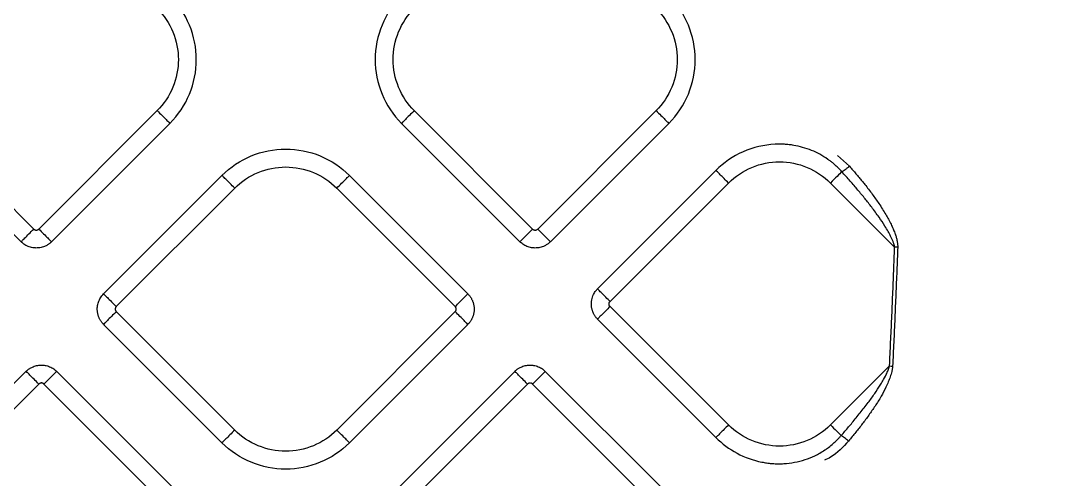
# Model space of a CAD drawing. Extents: x 526 to 610, y 679 to 808.
# Drawn here: x 572.13 to 577.84, y 720.41 to 722.96 of the extents above; entities that cross this region are included whole.
import ezdxf

# ---------------------------------------------------------------- set-up
doc = ezdxf.new("R2010")
doc.units = 0
doc.header["$MEASUREMENT"] = 0
doc.layers.add('1', color=4, linetype='Continuous')

# ---------------------------------------------------------------- blocks, each defined once
blk = doc.blocks.new('JETSETTER LX')
at = {"layer": '1', "color": 3, "linetype": 'Continuous', "lineweight": 25}
for p, q in [((46.0775, 24.9254), (45.4187, 25.5843)), ((46.7646, 25.5843), (46.1058, 24.9254)), ((48.854, 24.9255), (48.1952, 25.5843)), ((49.5411, 25.5843), (48.8823, 24.9255)), ((45.348, 25.5136), (46.0068, 24.8547)), ((46.1765, 24.8547), (46.8353, 25.5136)), ((48.1245, 25.5136), (48.7833, 24.8548)), ((48.953, 24.8548), (49.6118, 25.5136)), ((50.2031, 25.4004), (50.2033, 25.3972)), ((50.5504, 25.3349), (50.6166, 25.2756)), ((49.8741, 25.2513), (49.2153, 24.5925)), ((49.8719, 25.2535), (49.8741, 25.2513)), ((46.4663, 24.5649), (47.1251, 25.2238)), ((47.8346, 25.2238), (48.4935, 24.5649)), ((49.285, 24.5227), (49.9438, 25.1816)), ((50.8688, 24.8248), (50.512, 25.1816)), ((46.537, 24.4942), (47.1958, 25.1531)), ((47.7639, 25.1531), (48.4228, 24.4942)), ((49.2153, 24.5925), (49.213, 24.5947)), ((47.1958, 23.8071), (46.537, 24.4659)), ((48.4228, 24.4659), (47.7639, 23.8071)), ((49.9438, 23.8356), (49.285, 24.4945)), ((47.1251, 23.7364), (46.4663, 24.3952)), ((48.4935, 24.3952), (47.8346, 23.7364)), ((49.213, 24.4225), (49.2153, 24.4247)), ((49.2153, 24.4247), (49.8741, 23.7659)), ((50.512, 23.8356), (50.8403, 24.1639)), ((46.0353, 24.134), (45.3765, 23.4751)), ((46.8638, 23.4751), (46.205, 24.134)), ((48.7548, 24.1339), (48.096, 23.4751)), ((49.5833, 23.4751), (48.9245, 24.1339)), ((45.4472, 23.4044), (46.106, 24.0633)), ((46.1343, 24.0633), (46.7931, 23.4044)), ((48.1667, 23.4044), (48.8255, 24.0632)), ((48.8538, 24.0632), (49.5126, 23.4044)), ((49.8719, 23.7637), (49.8741, 23.7659)), ((50.1296, 23.6291), (50.129, 23.626))]:
    blk.add_line(p, q, dxfattribs=at)
for points, knots in [([(51.7139, 33.7691), (51.72, 33.7198), (51.7323, 33.622), (51.75, 33.4761), (51.7672, 33.3322), (51.7838, 33.1903), (51.7997, 33.0505), (51.8152, 32.9126), (51.83, 32.7768), (51.8444, 32.6431), (51.8582, 32.5114), (51.8714, 32.3818), (51.8842, 32.2542), (51.8965, 32.1288), (51.9334, 31.7434), (51.9879, 31.1133), (52.0508, 30.2244), (52.0989, 29.3476), (52.1333, 28.4606), (52.1535, 27.5791), (52.1594, 26.6942), (52.1511, 25.8097), (52.1285, 24.9277), (52.0916, 24.0412), (52.0409, 23.1636), (51.9755, 22.2754), (51.9157, 21.6086), (51.8699, 21.1493), (51.8449, 20.9094), (51.8182, 20.6634), (51.7897, 20.4113), (51.7594, 20.1532), (51.7272, 19.8891), (51.7045, 19.7112), (51.693, 19.6213)], [0, 0, 0, 0, 0.010502, 0.02086, 0.031074, 0.041144, 0.051068, 0.060846, 0.070477, 0.079959, 0.089293, 0.098478, 0.107512, 0.116396, 0.125128, 0.189396, 0.250143, 0.31355, 0.375086, 0.437854, 0.499993, 0.562222, 0.624901, 0.686548, 0.749845, 0.810795, 0.874864, 0.891416, 0.908416, 0.925861, 0.943747, 0.962068, 0.98082, 1, 1, 1, 1]), ([(46.8353, 25.5136), (46.8817, 25.56), (46.9189, 25.6157), (46.9692, 25.737), (46.9823, 25.8027), (46.9823, 25.934), (46.9692, 25.9996), (46.9189, 26.121), (46.8817, 26.1767), (46.8353, 26.2231)], [0, 0, 0, 0, 0.25, 0.25, 0.5, 0.5, 0.75, 0.75, 1, 1, 1, 1]), ([(48.1245, 26.2231), (48.078, 26.1767), (48.0408, 26.121), (47.9906, 25.9997), (47.9775, 25.934), (47.9775, 25.8027), (47.9906, 25.737), (48.0408, 25.6157), (48.078, 25.56), (48.1245, 25.5136)], [0, 0, 0, 0, 0.25, 0.25, 0.5, 0.5, 0.75, 0.75, 1, 1, 1, 1]), ([(49.6118, 25.5136), (49.6582, 25.56), (49.6954, 25.6157), (49.7457, 25.737), (49.7588, 25.8027), (49.7588, 25.934), (49.7457, 25.9997), (49.6954, 26.121), (49.6582, 26.1767), (49.6118, 26.2231)], [0, 0, 0, 0, 0.25, 0.25, 0.5, 0.5, 0.75, 0.75, 1, 1, 1, 1]), ([(46.7646, 26.1524), (46.8018, 26.1152), (46.8316, 26.0706), (46.8718, 25.9735), (46.8823, 25.9209), (46.8823, 25.8157), (46.8718, 25.7632), (46.8316, 25.666), (46.8018, 25.6214), (46.7646, 25.5843)], [0, 0, 0, 0, 0.25, 0.25, 0.5, 0.5, 0.75, 0.75, 1, 1, 1, 1]), ([(48.1952, 25.5843), (48.158, 25.6215), (48.1282, 25.666), (48.088, 25.7632), (48.0775, 25.8158), (48.0775, 25.9209), (48.088, 25.9735), (48.1282, 26.0707), (48.158, 26.1152), (48.1952, 26.1524)], [0, 0, 0, 0, 0.25, 0.25, 0.5, 0.5, 0.75, 0.75, 1, 1, 1, 1]), ([(49.5411, 26.1524), (49.5783, 26.1152), (49.6081, 26.0707), (49.6483, 25.9735), (49.6588, 25.9209), (49.6588, 25.8158), (49.6483, 25.7632), (49.6081, 25.666), (49.5783, 25.6215), (49.5411, 25.5843)], [0, 0, 0, 0, 0.25, 0.25, 0.5, 0.5, 0.75, 0.75, 1, 1, 1, 1]), ([(46.7646, 25.5843), (46.7738, 25.5751), (46.7829, 25.566), (46.7998, 25.549), (46.8076, 25.5412), (46.8207, 25.5282), (46.826, 25.5229), (46.8332, 25.5157), (46.8351, 25.5137), (46.8353, 25.5136)], [0, 0, 0, 0, 0.25, 0.25, 0.5, 0.5, 0.75, 0.75, 1, 1, 1, 1]), ([(48.1952, 25.5843), (48.186, 25.5751), (48.1769, 25.566), (48.1599, 25.549), (48.1521, 25.5413), (48.1391, 25.5282), (48.1338, 25.5229), (48.1266, 25.5157), (48.1246, 25.5138), (48.1245, 25.5136)], [0, 0, 0, 0, 0.25, 0.25, 0.5, 0.5, 0.75, 0.75, 1, 1, 1, 1]), ([(49.5411, 25.5843), (49.5503, 25.5751), (49.5594, 25.566), (49.5764, 25.549), (49.5841, 25.5413), (49.5972, 25.5282), (49.6025, 25.5229), (49.6097, 25.5157), (49.6117, 25.5138), (49.6118, 25.5136)], [0, 0, 0, 0, 0.25, 0.25, 0.5, 0.5, 0.75, 0.75, 1, 1, 1, 1]), ([(47.1251, 25.2238), (47.1715, 25.2702), (47.2272, 25.3074), (47.3485, 25.3577), (47.4142, 25.3707), (47.5455, 25.3707), (47.6112, 25.3577), (47.7325, 25.3074), (47.7882, 25.2702), (47.8346, 25.2238)], [0, 0, 0, 0, 0.25, 0.25, 0.5, 0.5, 0.75, 0.75, 1, 1, 1, 1]), ([(50.2033, 25.3972), (50.142, 25.3942), (50.0812, 25.3798), (49.969, 25.33), (49.9175, 25.2947), (49.8741, 25.2513)], [0, 0, 0, 0, 0.5, 0.5, 1, 1, 1, 1]), ([(50.5749, 25.2445), (50.5718, 25.2478), (50.5659, 25.2542), (50.557, 25.2634), (50.5483, 25.2718), (50.5399, 25.2795), (50.5318, 25.2866), (50.5241, 25.293), (50.5168, 25.2989), (50.5099, 25.3042), (50.5035, 25.3089), (50.4849, 25.3222), (50.4535, 25.3417), (50.4062, 25.3641), (50.3576, 25.3807), (50.3152, 25.3902), (50.2811, 25.395), (50.255, 25.3972), (50.2291, 25.3981), (50.2119, 25.3975), (50.2033, 25.3972)], [0, 0, 0, 0, 0.032511, 0.063384, 0.092612, 0.120186, 0.1461, 0.170348, 0.192925, 0.213827, 0.233049, 0.250588, 0.379464, 0.500226, 0.628072, 0.749764, 0.813111, 0.875933, 0.938229, 1, 1, 1, 1]), ([(49.9438, 25.1816), (49.981, 25.2188), (50.0256, 25.2485), (50.1227, 25.2888), (50.1753, 25.2992), (50.2805, 25.2992), (50.333, 25.2888), (50.4302, 25.2485), (50.4748, 25.2188), (50.512, 25.1816)], [0, 0, 0, 0, 0.25, 0.25, 0.5, 0.5, 0.75, 0.75, 1, 1, 1, 1]), ([(47.1958, 25.1531), (47.233, 25.1902), (47.2775, 25.22), (47.3747, 25.2603), (47.4273, 25.2707), (47.5325, 25.2707), (47.585, 25.2603), (47.6822, 25.22), (47.7267, 25.1902), (47.7639, 25.1531)], [0, 0, 0, 0, 0.25, 0.25, 0.5, 0.5, 0.75, 0.75, 1, 1, 1, 1]), ([(49.9438, 25.1816), (49.9356, 25.1898), (49.9273, 25.1981), (49.9118, 25.2136), (49.9045, 25.2209), (49.8919, 25.2335), (49.8865, 25.2389), (49.8783, 25.2471), (49.8755, 25.2499), (49.8741, 25.2513)], [0, 0, 0, 0, 0.25, 0.25, 0.5, 0.5, 0.75, 0.75, 1, 1, 1, 1]), ([(50.5749, 25.2445), (50.5689, 25.2386), (50.5598, 25.2294), (50.5378, 25.2074), (50.5249, 25.1945), (50.512, 25.1816)], [0, 0, 0, 0, 0.5, 0.5, 1, 1, 1, 1]), ([(50.5749, 25.2445), (50.577, 25.2455), (50.5796, 25.247), (50.5859, 25.251), (50.5895, 25.2535), (50.5973, 25.2592), (50.6013, 25.2624), (50.6093, 25.269), (50.6132, 25.2724), (50.6168, 25.2756)], [0, 0, 0, 0, 0.25, 0.25, 0.5, 0.5, 0.75, 0.75, 1, 1, 1, 1]), ([(50.8688, 24.8248), (50.8684, 24.8266), (50.8678, 24.8303), (50.8663, 24.8361), (50.8645, 24.8424), (50.8623, 24.849), (50.8588, 24.8584), (50.8537, 24.8707), (50.8448, 24.8895), (50.8319, 24.9134), (50.8106, 24.9489), (50.7804, 24.9942), (50.7433, 25.0447), (50.7039, 25.0949), (50.6639, 25.1432), (50.6207, 25.1934), (50.5904, 25.2271), (50.5749, 25.2445)], [0, 0, 0, 0, 0.010588, 0.022127, 0.03464, 0.048146, 0.06266, 0.092534, 0.125182, 0.183508, 0.250234, 0.365511, 0.500223, 0.614966, 0.736483, 0.864816, 1, 1, 1, 1]), ([(50.6166, 25.2756), (50.6229, 25.2684), (50.6353, 25.2542), (50.6534, 25.2332), (50.6706, 25.2128), (50.6869, 25.1931), (50.7118, 25.1623), (50.7438, 25.1207), (50.7831, 25.0651), (50.8184, 25.0097), (50.8441, 24.9626), (50.8601, 24.9277), (50.8693, 24.9046), (50.8764, 24.8838), (50.8808, 24.8671), (50.8835, 24.8536), (50.8849, 24.8432), (50.8858, 24.8334), (50.8857, 24.8271), (50.8857, 24.8241)], [0, 0, 0, 0, 0.053917, 0.105862, 0.155829, 0.203812, 0.249807, 0.378787, 0.499505, 0.633821, 0.749491, 0.801424, 0.849538, 0.888763, 0.924675, 0.945716, 0.965232, 0.983295, 1, 1, 1, 1]), ([(47.1958, 25.1531), (47.1866, 25.1622), (47.1775, 25.1714), (47.1606, 25.1883), (47.1528, 25.1961), (47.1397, 25.2092), (47.1344, 25.2144), (47.1272, 25.2216), (47.1253, 25.2236), (47.1251, 25.2238)], [0, 0, 0, 0, 0.25, 0.25, 0.5, 0.5, 0.75, 0.75, 1, 1, 1, 1]), ([(47.7639, 25.1531), (47.7731, 25.1622), (47.7822, 25.1714), (47.7992, 25.1883), (47.807, 25.1961), (47.82, 25.2092), (47.8253, 25.2144), (47.8325, 25.2216), (47.8345, 25.2236), (47.8346, 25.2238)], [0, 0, 0, 0, 0.25, 0.25, 0.5, 0.5, 0.75, 0.75, 1, 1, 1, 1]), ([(46.0068, 24.8547), (46.0069, 24.8549), (46.0089, 24.8568), (46.0161, 24.8641), (46.0214, 24.8693), (46.0345, 24.8824), (46.0422, 24.8902), (46.0592, 24.9071), (46.0683, 24.9163), (46.0775, 24.9254)], [0, 0, 0, 0, 0.25, 0.25, 0.5, 0.5, 0.75, 0.75, 1, 1, 1, 1]), ([(46.0775, 24.9254), (46.0781, 24.9248), (46.0794, 24.9236), (46.0816, 24.9222), (46.0843, 24.9208), (46.0877, 24.9198), (46.0916, 24.9194), (46.0956, 24.9198), (46.0993, 24.921), (46.1028, 24.9228), (46.1048, 24.9245), (46.1058, 24.9254)], [0, 0, 0, 0, 0.083478, 0.166388, 0.250171, 0.374789, 0.500105, 0.62472, 0.750039, 0.874841, 1, 1, 1, 1]), ([(46.1058, 24.9254), (46.1149, 24.9163), (46.1241, 24.9071), (46.141, 24.8902), (46.1488, 24.8824), (46.1619, 24.8693), (46.1671, 24.8641), (46.1743, 24.8568), (46.1763, 24.8549), (46.1765, 24.8547)], [0, 0, 0, 0, 0.25, 0.25, 0.5, 0.5, 0.75, 0.75, 1, 1, 1, 1]), ([(48.7833, 24.8548), (48.7835, 24.8549), (48.7854, 24.8569), (48.7926, 24.8641), (48.7979, 24.8694), (48.811, 24.8824), (48.8187, 24.8902), (48.8357, 24.9072), (48.8448, 24.9163), (48.854, 24.9255)], [0, 0, 0, 0, 0.25, 0.25, 0.5, 0.5, 0.75, 0.75, 1, 1, 1, 1]), ([(48.854, 24.9255), (48.8546, 24.9249), (48.8559, 24.9237), (48.8581, 24.9222), (48.8608, 24.9209), (48.8642, 24.9199), (48.8681, 24.9195), (48.8721, 24.9198), (48.8758, 24.921), (48.8793, 24.9228), (48.8813, 24.9246), (48.8823, 24.9255)], [0, 0, 0, 0, 0.083478, 0.166388, 0.250171, 0.374789, 0.500105, 0.62472, 0.750039, 0.874841, 1, 1, 1, 1]), ([(48.8823, 24.9255), (48.8914, 24.9163), (48.9006, 24.9072), (48.9175, 24.8902), (48.9253, 24.8824), (48.9384, 24.8694), (48.9436, 24.8641), (48.9509, 24.8569), (48.9528, 24.8549), (48.953, 24.8548)], [0, 0, 0, 0, 0.25, 0.25, 0.5, 0.5, 0.75, 0.75, 1, 1, 1, 1]), ([(46.1765, 24.8547), (46.1749, 24.8532), (46.1716, 24.8501), (46.1662, 24.8455), (46.1601, 24.841), (46.1533, 24.8366), (46.1457, 24.8325), (46.1322, 24.8264), (46.114, 24.8213), (46.0916, 24.8194), (46.0693, 24.8213), (46.0497, 24.8268), (46.0338, 24.8343), (46.0232, 24.8408), (46.0143, 24.8476), (46.0092, 24.8524), (46.0068, 24.8547)], [0, 0, 0, 0, 0.034707, 0.072248, 0.112595, 0.155737, 0.201682, 0.250449, 0.393045, 0.50003, 0.606972, 0.74961, 0.821643, 0.887377, 0.946846, 1, 1, 1, 1]), ([(48.953, 24.8548), (48.9514, 24.8532), (48.9482, 24.8501), (48.9427, 24.8456), (48.9366, 24.841), (48.9298, 24.8367), (48.9222, 24.8325), (48.9087, 24.8264), (48.8905, 24.8213), (48.8681, 24.8195), (48.8458, 24.8213), (48.8262, 24.8268), (48.8103, 24.8343), (48.7998, 24.8408), (48.7908, 24.8476), (48.7857, 24.8525), (48.7833, 24.8548)], [0, 0, 0, 0, 0.034707, 0.072248, 0.112595, 0.155737, 0.201682, 0.250449, 0.393045, 0.50003, 0.606972, 0.74961, 0.821642, 0.887377, 0.946846, 1, 1, 1, 1]), ([(50.8403, 24.1639), (50.8424, 24.208), (50.8467, 24.2961), (50.8527, 24.4283), (50.8584, 24.5605), (50.8638, 24.6926), (50.8671, 24.7807), (50.8688, 24.8248)], [0, 0, 0, 0, 0.200082, 0.400121, 0.60012, 0.800079, 1, 1, 1, 1]), ([(50.8857, 24.8241), (50.884, 24.7806), (50.8808, 24.6933), (50.8754, 24.5619), (50.8698, 24.4297), (50.8637, 24.2967), (50.8594, 24.2077), (50.8573, 24.1631)], [0, 0, 0, 0, 0.19747, 0.396205, 0.596205, 0.79747, 1, 1, 1, 1]), ([(46.4663, 24.3952), (46.4646, 24.3969), (46.4614, 24.4003), (46.4569, 24.4057), (46.4527, 24.4113), (46.4489, 24.4171), (46.4455, 24.423), (46.4424, 24.4291), (46.4397, 24.4353), (46.4374, 24.4416), (46.4354, 24.448), (46.4339, 24.4544), (46.4326, 24.4608), (46.4318, 24.4673), (46.4313, 24.4737), (46.431, 24.4822), (46.4316, 24.493), (46.4337, 24.5059), (46.4372, 24.5187), (46.4423, 24.5312), (46.4488, 24.5432), (46.4567, 24.5547), (46.4631, 24.5615), (46.4663, 24.5649)], [0, 0, 0, 0, 0.037537, 0.074795, 0.111774, 0.148473, 0.184893, 0.221034, 0.256895, 0.292476, 0.327778, 0.362801, 0.397545, 0.432009, 0.466193, 0.500099, 0.568164, 0.637346, 0.707644, 0.779059, 0.85159, 0.925237, 1, 1, 1, 1]), ([(46.4663, 24.5649), (46.4664, 24.5648), (46.4684, 24.5628), (46.4756, 24.5556), (46.4809, 24.5503), (46.4939, 24.5373), (46.5017, 24.5295), (46.5187, 24.5125), (46.5278, 24.5034), (46.537, 24.4942)], [0, 0, 0, 0, 0.25, 0.25, 0.5, 0.5, 0.75, 0.75, 1, 1, 1, 1]), ([(48.4228, 24.4942), (48.4319, 24.5034), (48.4411, 24.5125), (48.458, 24.5295), (48.4658, 24.5373), (48.4789, 24.5503), (48.4841, 24.5556), (48.4913, 24.5628), (48.4933, 24.5648), (48.4935, 24.5649)], [0, 0, 0, 0, 0.25, 0.25, 0.5, 0.5, 0.75, 0.75, 1, 1, 1, 1]), ([(48.4935, 24.5649), (48.495, 24.5634), (48.498, 24.5603), (48.5022, 24.5553), (48.5061, 24.5501), (48.5098, 24.5447), (48.5131, 24.5392), (48.5162, 24.5334), (48.5189, 24.5275), (48.5213, 24.5215), (48.5234, 24.5153), (48.5251, 24.5091), (48.5265, 24.5027), (48.5276, 24.4963), (48.5283, 24.4898), (48.5286, 24.4833), (48.5286, 24.4768), (48.5283, 24.4703), (48.5276, 24.4639), (48.5265, 24.4575), (48.5251, 24.4511), (48.5234, 24.4449), (48.5213, 24.4387), (48.5189, 24.4327), (48.5162, 24.4268), (48.5131, 24.421), (48.5098, 24.4154), (48.5061, 24.4101), (48.5022, 24.4049), (48.498, 24.3999), (48.495, 24.3968), (48.4935, 24.3952)], [0, 0, 0, 0, 0.034483, 0.068966, 0.103448, 0.137931, 0.172414, 0.206897, 0.24138, 0.275862, 0.310345, 0.344828, 0.379311, 0.413793, 0.448276, 0.482759, 0.517241, 0.551724, 0.586207, 0.620689, 0.655172, 0.689655, 0.724138, 0.75862, 0.793103, 0.827586, 0.862069, 0.896552, 0.931034, 0.965517, 1, 1, 1, 1]), ([(49.2153, 24.4247), (49.2137, 24.4264), (49.2105, 24.4297), (49.2061, 24.4349), (49.2021, 24.4404), (49.1984, 24.446), (49.1951, 24.4518), (49.1921, 24.4577), (49.1895, 24.4638), (49.1872, 24.47), (49.1853, 24.4763), (49.1837, 24.4827), (49.1825, 24.4891), (49.1816, 24.4956), (49.1811, 24.5021), (49.1809, 24.5113), (49.1819, 24.5289), (49.187, 24.5487), (49.1954, 24.5665), (49.2021, 24.5771), (49.2087, 24.5856), (49.2132, 24.5903), (49.2153, 24.5925)], [0, 0, 0, 0, 0.037061, 0.073752, 0.110133, 0.146255, 0.182165, 0.217903, 0.253501, 0.28899, 0.324395, 0.359734, 0.395027, 0.430286, 0.465526, 0.500756, 0.578063, 0.749905, 0.826811, 0.894199, 0.951996, 1, 1, 1, 1]), ([(49.285, 24.5227), (49.2776, 24.5301), (49.2697, 24.538), (49.2541, 24.5536), (49.2465, 24.5612), (49.2333, 24.5745), (49.2276, 24.5801), (49.2193, 24.5885), (49.2166, 24.5912), (49.2153, 24.5925)], [0, 0, 0, 0, 0.25, 0.25, 0.5, 0.5, 0.75, 0.75, 1, 1, 1, 1]), ([(49.285, 24.4945), (49.2844, 24.4951), (49.2832, 24.4964), (49.2817, 24.4987), (49.2806, 24.501), (49.2798, 24.5035), (49.2793, 24.506), (49.2791, 24.5086), (49.2793, 24.5121), (49.2804, 24.516), (49.2824, 24.5199), (49.2842, 24.5219), (49.285, 24.5227)], [0, 0, 0, 0, 0.0857246, 0.1698516, 0.2529838, 0.3355564, 0.4178713, 0.500139, 0.5821734, 0.749994, 0.8867231, 1, 1, 1, 1]), ([(46.537, 24.4659), (46.5278, 24.4568), (46.5187, 24.4476), (46.5017, 24.4307), (46.4939, 24.4229), (46.4809, 24.4099), (46.4756, 24.4046), (46.4684, 24.3974), (46.4664, 24.3954), (46.4663, 24.3952)], [0, 0, 0, 0, 0.25, 0.25, 0.5, 0.5, 0.75, 0.75, 1, 1, 1, 1]), ([(46.537, 24.4942), (46.5364, 24.4936), (46.5352, 24.4923), (46.5337, 24.4901), (46.5324, 24.4874), (46.5314, 24.484), (46.531, 24.4801), (46.5314, 24.4762), (46.5325, 24.4724), (46.5343, 24.4689), (46.5361, 24.4669), (46.537, 24.4659)], [0, 0, 0, 0, 0.083478, 0.166388, 0.250171, 0.374789, 0.500105, 0.62472, 0.750039, 0.874841, 1, 1, 1, 1]), ([(48.4228, 24.4659), (48.4234, 24.4666), (48.4245, 24.4679), (48.426, 24.4701), (48.4273, 24.4728), (48.4284, 24.4762), (48.4287, 24.4801), (48.4284, 24.484), (48.4272, 24.4878), (48.4254, 24.4913), (48.4236, 24.4932), (48.4228, 24.4942)], [0, 0, 0, 0, 0.083478, 0.166388, 0.250171, 0.374789, 0.500105, 0.62472, 0.750039, 0.874841, 1, 1, 1, 1]), ([(48.4935, 24.3952), (48.4933, 24.3954), (48.4913, 24.3974), (48.4841, 24.4046), (48.4789, 24.4099), (48.4658, 24.4229), (48.458, 24.4307), (48.4411, 24.4476), (48.4319, 24.4568), (48.4228, 24.4659)], [0, 0, 0, 0, 0.25, 0.25, 0.5, 0.5, 0.75, 0.75, 1, 1, 1, 1]), ([(49.285, 24.4945), (49.2767, 24.4862), (49.2685, 24.4779), (49.2529, 24.4624), (49.2457, 24.4551), (49.233, 24.4425), (49.2277, 24.4371), (49.2195, 24.4289), (49.2167, 24.4261), (49.2153, 24.4247)], [0, 0, 0, 0, 0.25, 0.25, 0.5, 0.5, 0.75, 0.75, 1, 1, 1, 1]), ([(46.0353, 24.134), (46.0369, 24.1355), (46.0401, 24.1386), (46.0455, 24.1431), (46.0516, 24.1477), (46.0585, 24.152), (46.066, 24.1562), (46.0796, 24.1623), (46.0978, 24.1674), (46.1201, 24.1693), (46.1425, 24.1674), (46.1621, 24.1619), (46.178, 24.1544), (46.1885, 24.1479), (46.1974, 24.1411), (46.2026, 24.1363), (46.205, 24.134)], [0, 0, 0, 0, 0.034707, 0.072248, 0.112595, 0.155737, 0.201682, 0.250449, 0.393045, 0.50003, 0.606972, 0.74961, 0.821643, 0.887377, 0.946846, 1, 1, 1, 1]), ([(48.7548, 24.1339), (48.7563, 24.1354), (48.7596, 24.1386), (48.765, 24.1431), (48.7711, 24.1476), (48.7779, 24.152), (48.7855, 24.1562), (48.7991, 24.1623), (48.8173, 24.1674), (48.8396, 24.1692), (48.862, 24.1674), (48.8816, 24.1619), (48.8975, 24.1544), (48.908, 24.1478), (48.9169, 24.1411), (48.9221, 24.1362), (48.9245, 24.1339)], [0, 0, 0, 0, 0.034707, 0.072248, 0.112595, 0.155737, 0.201682, 0.250449, 0.393045, 0.50003, 0.606972, 0.74961, 0.821643, 0.887377, 0.946846, 1, 1, 1, 1]), ([(50.571, 23.7766), (50.5781, 23.7847), (50.5922, 23.8007), (50.6127, 23.8247), (50.6415, 23.8587), (50.678, 23.9034), (50.7201, 23.9574), (50.7572, 24.0086), (50.7839, 24.0491), (50.8049, 24.0843), (50.8179, 24.1081), (50.8275, 24.1281), (50.8326, 24.14), (50.837, 24.1517), (50.8392, 24.16), (50.8403, 24.1639)], [0, 0, 0, 0, 0.068127, 0.134798, 0.200015, 0.349966, 0.500001, 0.633426, 0.74984, 0.806845, 0.892597, 0.920988, 0.946424, 0.974161, 1, 1, 1, 1]), ([(50.8573, 24.1631), (50.8571, 24.1606), (50.8568, 24.1557), (50.8558, 24.1481), (50.8545, 24.1404), (50.8524, 24.1303), (50.849, 24.1177), (50.8427, 24.0985), (50.8333, 24.0744), (50.8171, 24.0382), (50.7931, 23.9929), (50.7608, 23.9411), (50.731, 23.8985), (50.7071, 23.8656), (50.683, 23.8336), (50.6518, 23.7938), (50.6258, 23.7625), (50.6124, 23.7463)], [0, 0, 0, 0, 0.0148747, 0.0302489, 0.0461597, 0.0626404, 0.0925685, 0.125702, 0.1858414, 0.2503897, 0.3686262, 0.5000417, 0.6251391, 0.6889047, 0.7499757, 0.8712036, 1, 1, 1, 1]), ([(46.106, 24.0633), (46.0968, 24.0724), (46.0877, 24.0816), (46.0708, 24.0985), (46.063, 24.1063), (46.0499, 24.1193), (46.0446, 24.1246), (46.0374, 24.1318), (46.0355, 24.1338), (46.0353, 24.134)], [0, 0, 0, 0, 0.25, 0.25, 0.5, 0.5, 0.75, 0.75, 1, 1, 1, 1]), ([(46.205, 24.134), (46.2048, 24.1338), (46.2029, 24.1318), (46.1956, 24.1246), (46.1904, 24.1193), (46.1773, 24.1063), (46.1695, 24.0985), (46.1526, 24.0816), (46.1434, 24.0724), (46.1343, 24.0633)], [0, 0, 0, 0, 0.25, 0.25, 0.5, 0.5, 0.75, 0.75, 1, 1, 1, 1]), ([(48.8255, 24.0632), (48.8163, 24.0724), (48.8072, 24.0815), (48.7902, 24.0985), (48.7825, 24.1063), (48.7694, 24.1193), (48.7641, 24.1246), (48.7569, 24.1318), (48.7549, 24.1338), (48.7548, 24.1339)], [0, 0, 0, 0, 0.25, 0.25, 0.5, 0.5, 0.75, 0.75, 1, 1, 1, 1]), ([(48.9245, 24.1339), (48.9243, 24.1338), (48.9223, 24.1318), (48.9151, 24.1246), (48.9099, 24.1193), (48.8968, 24.1063), (48.889, 24.0985), (48.8721, 24.0815), (48.8629, 24.0724), (48.8538, 24.0632)], [0, 0, 0, 0, 0.25, 0.25, 0.5, 0.5, 0.75, 0.75, 1, 1, 1, 1]), ([(46.1343, 24.0633), (46.1336, 24.0639), (46.1324, 24.065), (46.1302, 24.0665), (46.1274, 24.0678), (46.1241, 24.0689), (46.1201, 24.0692), (46.1162, 24.0689), (46.1124, 24.0677), (46.1089, 24.0659), (46.107, 24.0641), (46.106, 24.0633)], [0, 0, 0, 0, 0.083478, 0.166388, 0.250171, 0.374789, 0.500105, 0.62472, 0.750039, 0.874841, 1, 1, 1, 1]), ([(48.8538, 24.0632), (48.8531, 24.0638), (48.8518, 24.065), (48.8497, 24.0665), (48.8469, 24.0678), (48.8436, 24.0688), (48.8396, 24.0692), (48.8357, 24.0688), (48.8319, 24.0677), (48.8284, 24.0659), (48.8265, 24.0641), (48.8255, 24.0632)], [0, 0, 0, 0, 0.083478, 0.166388, 0.250171, 0.374789, 0.500105, 0.62472, 0.750039, 0.874841, 1, 1, 1, 1]), ([(49.9438, 23.8356), (49.9356, 23.8274), (49.9273, 23.8191), (49.9118, 23.8036), (49.9045, 23.7963), (49.8919, 23.7837), (49.8865, 23.7783), (49.8783, 23.7701), (49.8755, 23.7673), (49.8741, 23.7659)], [0, 0, 0, 0, 0.25, 0.25, 0.5, 0.5, 0.75, 0.75, 1, 1, 1, 1]), ([(50.512, 23.8356), (50.4748, 23.7984), (50.4302, 23.7687), (50.333, 23.7284), (50.2805, 23.718), (50.1753, 23.718), (50.1227, 23.7284), (50.0256, 23.7687), (49.981, 23.7984), (49.9438, 23.8356)], [0, 0, 0, 0, 0.25, 0.25, 0.5, 0.5, 0.75, 0.75, 1, 1, 1, 1]), ([(50.512, 23.8356), (50.5236, 23.824), (50.5353, 23.8123), (50.5558, 23.7918), (50.5646, 23.783), (50.571, 23.7766)], [0, 0, 0, 0, 0.5, 0.5, 1, 1, 1, 1]), ([(47.1958, 23.8071), (47.1866, 23.798), (47.1775, 23.7888), (47.1606, 23.7719), (47.1528, 23.7641), (47.1397, 23.751), (47.1344, 23.7458), (47.1272, 23.7385), (47.1253, 23.7366), (47.1251, 23.7364)], [0, 0, 0, 0, 0.25, 0.25, 0.5, 0.5, 0.75, 0.75, 1, 1, 1, 1]), ([(47.7639, 23.8071), (47.7267, 23.7699), (47.6822, 23.7402), (47.585, 23.6999), (47.5325, 23.6894), (47.4273, 23.6894), (47.3747, 23.6999), (47.2775, 23.7402), (47.233, 23.7699), (47.1958, 23.8071)], [0, 0, 0, 0, 0.25, 0.25, 0.5, 0.5, 0.75, 0.75, 1, 1, 1, 1]), ([(47.8346, 23.7364), (47.8345, 23.7366), (47.8325, 23.7385), (47.8253, 23.7458), (47.82, 23.751), (47.807, 23.7641), (47.7992, 23.7719), (47.7822, 23.7888), (47.7731, 23.798), (47.7639, 23.8071)], [0, 0, 0, 0, 0.25, 0.25, 0.5, 0.5, 0.75, 0.75, 1, 1, 1, 1]), ([(49.8741, 23.7659), (49.9088, 23.7313), (49.9485, 23.7017), (50.0349, 23.6555), (50.0815, 23.6387), (50.1296, 23.6291)], [0, 0, 0, 0, 0.5, 0.5, 1, 1, 1, 1]), ([(50.1296, 23.6291), (50.134, 23.6283), (50.1429, 23.6266), (50.1563, 23.6245), (50.1698, 23.6227), (50.1833, 23.6214), (50.1969, 23.6204), (50.2105, 23.6198), (50.2242, 23.6196), (50.2379, 23.6198), (50.267, 23.6211), (50.312, 23.6266), (50.3701, 23.6415), (50.427, 23.6644), (50.4695, 23.6886), (50.5035, 23.7126), (50.5254, 23.7305), (50.545, 23.7487), (50.5592, 23.7632), (50.5674, 23.7724), (50.571, 23.7766)], [0, 0, 0, 0, 0.027665, 0.055375, 0.083131, 0.110933, 0.13878, 0.166674, 0.194614, 0.222599, 0.250631, 0.373344, 0.50016, 0.618501, 0.749805, 0.800927, 0.874963, 0.924289, 0.965949, 1, 1, 1, 1]), ([(50.6126, 23.7463), (50.6092, 23.7493), (50.6054, 23.7524), (50.5978, 23.7586), (50.5938, 23.7616), (50.5863, 23.7671), (50.5826, 23.7696), (50.5762, 23.7737), (50.5734, 23.7753), (50.571, 23.7766)], [0, 0, 0, 0, 0.25, 0.25, 0.5, 0.5, 0.75, 0.75, 1, 1, 1, 1]), ([(47.8346, 23.7364), (47.7882, 23.69), (47.7325, 23.6528), (47.6112, 23.6025), (47.5455, 23.5895), (47.4142, 23.5895), (47.3485, 23.6025), (47.2272, 23.6528), (47.1715, 23.69), (47.1251, 23.7364)], [0, 0, 0, 0, 0.25, 0.25, 0.5, 0.5, 0.75, 0.75, 1, 1, 1, 1]), ([(50.6124, 23.7463), (50.5816, 23.7122), (50.5422, 23.6684), (50.4893, 23.6445), (50.4777, 23.6392)], [0, 0, 0, 0, 0.780922, 1, 1, 1, 1])]:
    blk.add_open_spline(points, degree=3, knots=knots, dxfattribs=at)
for points in [[(50.8864, 24.8241), (50.8808, 24.8243), (50.8747, 24.8245), (50.8688, 24.8248)], [(50.8403, 24.1639), (50.8462, 24.1636), (50.8523, 24.1633), (50.8579, 24.1631)]]:
    blk.add_open_spline(points, degree=3, dxfattribs=at)

msp = doc.modelspace()

# ---------------------------------------------------------------- block references
at = {"layer": '1'}
msp.add_blockref('JETSETTER LX', (526.127, 696.8772), dxfattribs=at)

doc.saveas('drawing.dxf')
